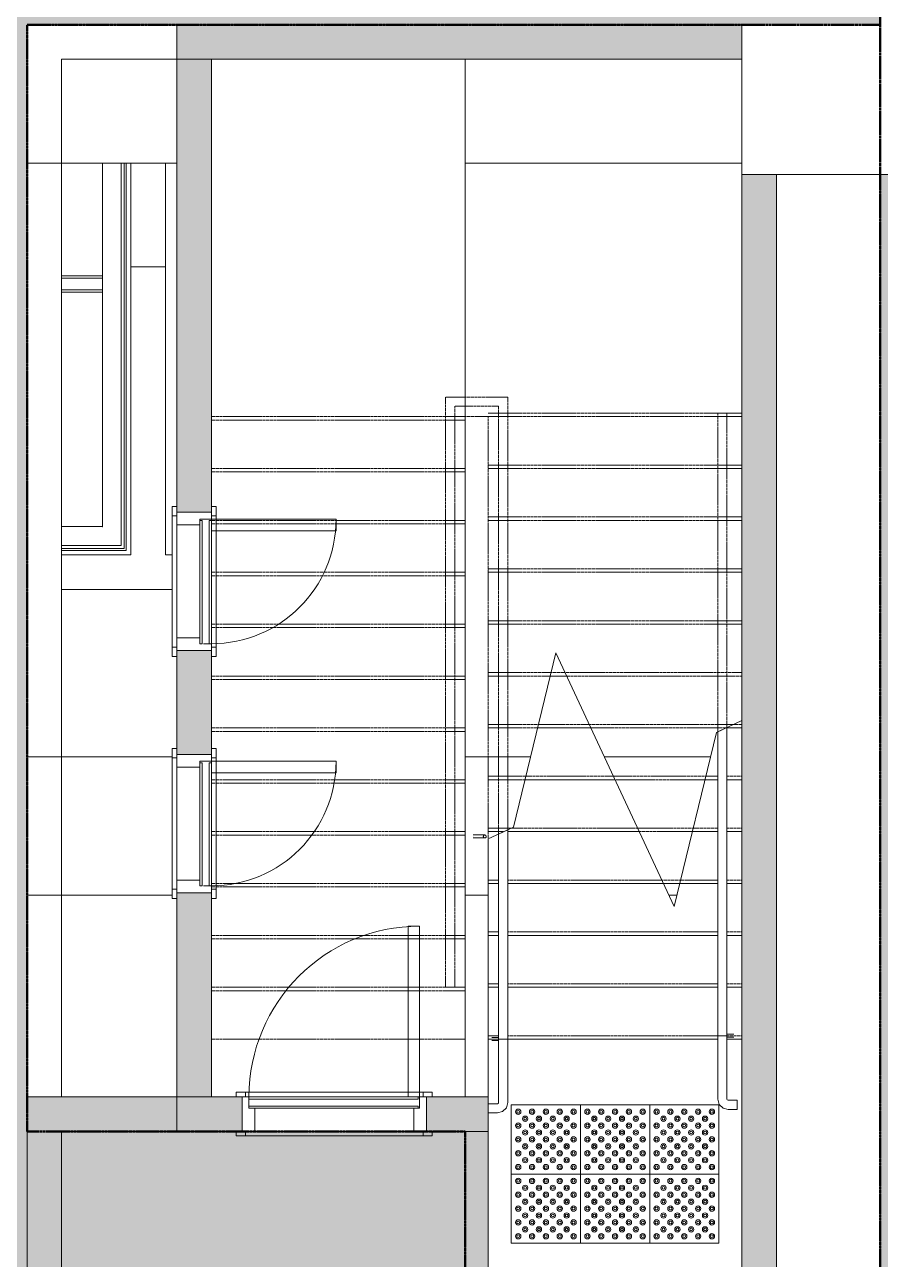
# Model space of a CAD drawing. Header units: millimetres. Extents: x 15878 to 679837, y -72324 to 391440.
# Drawn here: x 48929 to 52639, y 34853 to 40207 of the extents above; entities that cross this region are included whole.
import ezdxf

# ---------------------------------------------------------------- set-up
doc = ezdxf.new("R2010")
doc.units = ezdxf.units.MM
doc.linetypes.add('Demolished', pattern=[4.8, 3.2, -1.6])
doc.linetypes.add('Overhead', pattern=[3.96875, 2.38125, -1.5875])
for name, color, linetype, lineweight in [('A-CLNG', 13, 'Continuous', 5), ('A-DETL', 90, 'Continuous', 5), ('A-DETL-GENF', 92, 'Continuous', 5), ('A-DOOR', 31, 'Continuous', 5), ('A-DOOR-FRAM', 31, 'Continuous', 5), ('A-FLOR', 192, 'Continuous', 5), ('A-FLOR-HRAL', 11, 'Continuous', 5), ('A-FLOR-HRAL-MBND', 5, 'Overhead', 5), ('A-GENM', 13, 'Continuous', 5), ('A-WALL', 113, 'Continuous', 5), ('A-WALL-PATT', 111, 'Continuous', 18), ('S-BEAM', 12, 'Continuous', 5), ('S-COLS', 52, 'Continuous', 5), ('S-STRS', 31, 'Continuous', 5), ('S-STRS-MBND', 31, 'Overhead', 5)]:
    doc.layers.add(name, color=color, linetype=linetype, lineweight=lineweight)

# ---------------------------------------------------------------- blocks, each defined once
blk = doc.blocks.new('Railing - Handrail On Railing_Start Post-13653217-1_F')
at = {"layer": 'A-FLOR-HRAL'}
for p, q in [((-25, 320), (-65, 320)), ((-65, 320), (-65, 314.1)), ((-65, 280), (-65, 320)), ((-65, 285.9), (-65, 280)), ((-65, 280), (-25, 280)), ((-20, 275), (-20, 0)), ((20, 0), (20, 275)), ((-19.3, 6.5), (-50, 6.5)), ((-50, 0), (-50, 0)), ((-50, 0), (-50, 0)), ((-50, -6.5), (-20, -6.5)), ((5.2, 0), (-5.2, 0))]:
    blk.add_line(p, q, dxfattribs=at)
at = {"layer": 'A-FLOR-HRAL', "flags": 128}
for points in [[(20, 275), (13.8, 297.8), (-3.2, 314.4), (-25, 320)], [(-25, 280), (-20.8, 277.7), (-20, 275)]]:
    blk.add_lwpolyline(points, dxfattribs=at)
blk = doc.blocks.new('Railing - Railing-6055315-1_F')
at = {"layer": 'A-FLOR-HRAL'}
for p, q in [((51974.3, 37158.6), (51934.3, 37140)), ((51934.3, 35822.5), (51934.3, 37140)), ((51974.3, 35822.5), (51974.3, 37158.6)), ((51974.3, 35822.5), (51934.3, 35822.5))]:
    blk.add_line(p, q, dxfattribs=at)
at = {"layer": 'A-FLOR-HRAL-MBND'}
for p, q in [((51934.3, 38522.5), (51974.3, 38522.5)), ((51934.3, 37140), (51934.3, 38522.5)), ((51974.3, 37158.6), (51974.3, 38522.5))]:
    blk.add_line(p, q, dxfattribs=at)
at = {"rotation": 180}
blk.add_blockref('Railing - Handrail On Railing_Start Post-13653217-1_F', (51954.3, 35822.5), dxfattribs=at)
blk = doc.blocks.new('DLN_Tactile - Positional Tiles-3867764-1_F')
at = {"layer": 'A-GENM'}
for p, q in [((150, 150), (-150, 150)), ((-150, 150), (-150, -150)), ((150, -150), (150, 150)), ((-150, -150), (150, -150))]:
    blk.add_line(p, q, dxfattribs=at)
for centre, radius in [((-120, 120), 11.5), ((-120, 120), 6), ((-60, 120), 11.5), ((-60, 120), 6), ((0, 120), 11.5), ((0, 120), 6), ((60, 120), 11.5), ((60, 120), 6), ((120, 120), 11.5), ((120, 120), 6), ((-120, 60), 11.5), ((-120, 60), 6), ((-90, 90), 11.5), ((-90, 90), 6), ((-60, 60), 11.5), ((-60, 60), 6), ((-30, 90), 11.5), ((-30, 90), 6), ((0, 60), 11.5), ((0, 60), 6), ((30, 90), 11.5), ((30, 90), 6), ((60, 60), 11.5), ((60, 60), 6), ((90, 90), 11.5), ((90, 90), 6), ((120, 60), 11.5), ((120, 60), 6), ((-120, 0), 11.5), ((-120, 0), 6), ((-90, 30), 11.5), ((-90, 30), 6), ((-60, 0), 11.5), ((-60, 0), 6), ((-30, 30), 11.5), ((-30, 30), 6), ((0, 0), 11.5), ((0, 0), 6), ((30, 30), 11.5), ((30, 30), 6), ((60, 0), 11.5), ((60, 0), 6), ((90, 30), 11.5), ((90, 30), 6), ((120, 0), 11.5), ((120, 0), 6), ((-120, -60), 11.5), ((-90, -30), 11.5), ((-90, -30), 6), ((-60, -60), 11.5), ((-30, -30), 11.5), ((-30, -30), 6), ((0, -60), 11.5), ((30, -30), 11.5), ((30, -30), 6), ((60, -60), 11.5), ((90, -30), 11.5), ((90, -30), 6), ((120, -60), 11.5), ((-120, -60), 6), ((-90, -90), 11.5), ((-90, -90), 6), ((-60, -60), 6), ((-30, -90), 11.5), ((-30, -90), 6), ((0, -60), 6), ((30, -90), 11.5), ((30, -90), 6), ((60, -60), 6), ((90, -90), 11.5), ((90, -90), 6), ((120, -60), 6), ((-120, -120), 11.5), ((-120, -120), 6), ((-60, -120), 11.5), ((-60, -120), 6), ((0, -120), 11.5), ((0, -120), 6), ((60, -120), 11.5), ((60, -120), 6), ((120, -120), 11.5), ((120, -120), 6)]:
    blk.add_circle(centre, radius, dxfattribs=at)
blk = doc.blocks.new('Railing - Handrail On Railing_Start Post-V148-1_F')
at = {"layer": 'A-FLOR-HRAL'}
for p, q in [((-25, 320), (-65, 320)), ((-65, 320), (-65, 314.1)), ((-65, 280), (-65, 320)), ((-65, 285.9), (-65, 280)), ((-65, 280), (-25, 280)), ((-20, 275), (-20, 0)), ((20, 0), (20, 275)), ((-19.3, 6.5), (-50, 6.5)), ((-50, 0), (-50, 0)), ((-50, 0), (-50, 0)), ((-50, -6.5), (-20, -6.5)), ((5.2, 0), (-5.2, 0))]:
    blk.add_line(p, q, dxfattribs=at)
at = {"layer": 'A-FLOR-HRAL', "flags": 128}
for points in [[(20, 275), (13.8, 297.8), (-3.2, 314.4), (-25, 320)], [(-25, 280), (-20.8, 277.7), (-20, 275)]]:
    blk.add_lwpolyline(points, dxfattribs=at)
blk = doc.blocks.new('Railing - Handrail On Railing-13703710-1_F')
at = {"layer": 'A-FLOR-HRAL'}
for p, q in [((-15, 6.5), (-50, 6.5)), ((-50, 0), (-50, 0)), ((-50, 0), (-50, 0)), ((-50, -6.5), (-15, -6.5))]:
    blk.add_line(p, q, dxfattribs=at)
at = {"layer": 'A-FLOR-HRAL', "flags": 128}
for points in [[(-15, 6.5), (-3, 6.5), (0, 6.5)], [(0, -6.5), (-5.9, -6.5), (-15, -6.5)]]:
    blk.add_lwpolyline(points, dxfattribs=at)
at = {"layer": 'A-FLOR-HRAL'}
for start, end in [(360, 180), (180, 360)]:
    blk.add_arc((0, 0), 6.5, start, end, dxfattribs=at)
blk = doc.blocks.new('Railing - Railing-7308593-1_F')
at = {"layer": 'A-FLOR-HRAL'}
for p, q in [((51024.3, 36715.7), (50984.3, 36697)), ((50984.3, 35807.5), (50984.3, 36697)), ((51024.3, 35807.5), (51024.3, 36715.7)), ((51024.3, 35807.5), (50984.3, 35807.5))]:
    blk.add_line(p, q, dxfattribs=at)
at = {"layer": 'A-FLOR-HRAL-MBND'}
for p, q in [((50754.3, 38592.5), (50754.3, 36032.5)), ((51024.3, 38592.5), (50754.3, 38592.5)), ((51024.3, 38507.5), (51024.3, 38592.5)), ((50794.3, 38552.5), (50794.3, 36032.5)), ((50984.3, 38552.5), (50794.3, 38552.5)), ((50984.3, 38507.5), (50984.3, 38552.5)), ((50984.3, 36697), (50984.3, 38507.5)), ((51024.3, 36715.7), (51024.3, 38507.5)), ((50794.3, 36032.5), (50754.3, 36032.5))]:
    blk.add_line(p, q, dxfattribs=at)
at = {"extrusion": (0, 0, -1), "zscale": -1, "rotation": 180}
for name, p in [('Railing - Handrail On Railing-13703710-1_F', (-50924.3, 36686.7)), ('Railing - Handrail On Railing_Start Post-V148-1_F', (-51004.3, 35807.5))]:
    blk.add_blockref(name, p, dxfattribs=at)
blk = doc.blocks.new('DLN-Access Panel__AP07_ - _AP07_ 800 x 2000 _WH_-16806356-1_F')
at = {"layer": 'A-DOOR', "color": 41}
for p, q in [((-385, 95), (-425, 95)), ((-425, 95), (-425, 75)), ((-425, 75), (-385, 75)), ((-385, 75), (-385, 95)), ((385, 95), (-385, 95)), ((385, 95), (385, 75)), ((425, 95), (385, 95)), ((385, 75), (425, 75)), ((425, 75), (425, 95))]:
    blk.add_line(p, q, dxfattribs=at)
at = {"layer": 'A-DOOR', "color": 253}
for p, q in [((370, -25), (-364, -25)), ((-364, -25), (-364, -35)), ((-364, -35), (370, -35)), ((370, -35), (370, -25)), ((-385, -75), (-425, -75)), ((-425, -75), (-425, -95)), ((-425, -95), (-385, -95)), ((-385, -95), (-385, -75)), ((-385, -95), (385, -95)), ((-364, -75), (-370, -75)), ((-370, -75), (-370, -815)), ((370, -65), (-364, -65)), ((-364, -65), (-364, -75)), ((-364, -75), (370, -75)), ((-320, -815), (-320, -75)), ((370, -75), (370, -65)), ((385, -75), (385, -95)), ((425, -75), (385, -75)), ((385, -95), (425, -95)), ((425, -95), (425, -75)), ((-370, -815), (-320, -815))]:
    blk.add_line(p, q, dxfattribs=at)
blk.add_arc((-370, -75), 740, 270, 359.9923, dxfattribs=at)
at = {"layer": 'A-DOOR-FRAM', "color": 41}
for p, q in [((-345, 75), (-400, 75)), ((345, 75), (-345, 75)), ((400, 75), (345, 75))]:
    blk.add_line(p, q, dxfattribs=at)
at = {"layer": 'A-DOOR-FRAM', "color": 253}
for p, q in [((-400, 75), (-400, -75)), ((-345, -25), (-345, 75)), ((345, 75), (345, -25)), ((400, -75), (400, 75)), ((-370, -75), (-370, -25)), ((-370, -25), (-364, -25)), ((370, -35), (370, -65)), ((-400, -75), (-370, -75)), ((-364, -75), (-370, -75)), ((370, -75), (400, -75))]:
    blk.add_line(p, q, dxfattribs=at)
blk = doc.blocks.new('Ceilings 4 - Ceilings 4-14145485-1_F')
at = {"layer": 'A-CLNG'}
for p, q in [((49266.3, 39607.5), (49266.3, 39116)), ((49348.3, 39607.5), (49348.3, 37948.5)), ((49361.3, 37935.5), (49361.3, 39607.5)), ((49369.3, 39607.5), (49369.3, 37927.5)), ((49266.3, 39117.5), (49089.3, 39117.5)), ((49089.3, 39107.5), (49266.3, 39107.5)), ((49266.3, 39117.5), (49266.3, 39116)), ((49266.3, 39116), (49266.3, 39107.5)), ((49266.3, 39107.5), (49266.3, 39057.5)), ((49089.3, 39057.5), (49266.3, 39057.5)), ((49089.3, 39047.5), (49266.3, 39047.5)), ((49266.3, 39057.5), (49266.3, 39049)), ((49266.3, 39049), (49266.3, 39047.5)), ((49266.3, 39049), (49266.3, 38030.5)), ((49266.3, 38030.5), (49089.3, 38030.5)), ((49348.3, 37948.5), (49089.3, 37948.5)), ((49089.3, 37935.5), (49361.3, 37935.5)), ((49369.3, 37927.5), (49089.3, 37927.5))]:
    blk.add_line(p, q, dxfattribs=at)
blk.add_open_spline([(49266.3, 38030.5), (49266.3, 38030.5), (49266.3, 38030.5), (49266.4, 38030.4), (49266.5, 38030.3), (49266.6, 38030.2), (49266.7, 38030), (49266.9, 38029.9), (49267, 38029.7), (49267.2, 38029.6), (49267.5, 38029.3), (49267.7, 38029.1), (49267.8, 38029)], degree=3, knots=[0, 0, 0, 0, 0.166667, 0.25, 0.333333, 0.416667, 0.5, 0.583333, 0.666667, 0.75, 0.833333, 1, 1, 1, 1], dxfattribs=at)
blk = doc.blocks.new('Structural Framing 2 - Structural Framing 2-14365667-1_F')
at = {"layer": 'S-BEAM', "color": 253}
for p, q in [((52039.3, 37189), (52039.3, 39557.5)), ((52639.3, 39557.5), (52639.3, 33907.5)), ((52039.3, 37032.5), (52039.3, 37189)), ((52039.3, 36432.5), (52039.3, 37032.5)), ((52039.3, 35822.5), (52039.3, 36432.5))]:
    blk.add_line(p, q, dxfattribs=at)
blk = doc.blocks.new('DLN-Access Panel__AP07_ - _AP17_ 600 x 1750 _WH_-16806283-1_F')
at = {"layer": 'A-DOOR', "color": 253}
for p, q in [((-270, 615), (-220, 615)), ((-270, 75), (-270, 615)), ((-220, 615), (-220, 75)), ((-325, 95), (-285, 95)), ((-325, 75), (-325, 95)), ((-285, 75), (-325, 75)), ((-285, 95), (-285, 75)), ((-285, 95), (285, 95)), ((-264, 75), (-270, 75)), ((-264, 65), (-264, 75)), ((-264, 75), (270, 75)), ((270, 65), (-264, 65)), ((270, 75), (270, 65)), ((285, 95), (325, 95)), ((285, 75), (285, 95)), ((325, 75), (285, 75)), ((325, 95), (325, 75)), ((-264, 35), (270, 35)), ((-264, 25), (-264, 35)), ((270, 25), (-264, 25)), ((270, 35), (270, 25)), ((-325, -75), (-285, -75)), ((-325, -95), (-325, -75)), ((-285, -95), (-325, -95)), ((-285, -75), (-285, -95)), ((285, -95), (-285, -95)), ((285, -75), (325, -75)), ((285, -95), (285, -75)), ((325, -95), (285, -95)), ((325, -75), (325, -95))]:
    blk.add_line(p, q, dxfattribs=at)
blk.add_arc((-270, 75), 540, 0.0124, 90, dxfattribs=at)
at = {"layer": 'A-DOOR-FRAM', "color": 253}
for p, q in [((-300, 75), (-270, 75)), ((-300, -75), (-300, 75)), ((-270, 75), (-270, 25)), ((-264, 75), (-270, 75)), ((270, 75), (300, 75)), ((270, 40.3), (270, 65)), ((300, 75), (300, -75)), ((-270, 25), (-264, 25)), ((-245, 25), (-245, -75)), ((245, -75), (245, 25)), ((-245, -75), (-300, -75)), ((245, -75), (-245, -75)), ((300, -75), (245, -75))]:
    blk.add_line(p, q, dxfattribs=at)

msp = doc.modelspace()

# ---------------------------------------------------------------- hatches: boundary and pattern name
at = {"layer": 'A-DETL-GENF', "transparency": 33554585}
msp.add_hatch(color=51, dxfattribs=at).paths.add_polyline_path([(37739.3, 7707.5), (39939.3, 7707.5), (39939.3, 9957.5), (41139.3, 9957.5), (41139.3, 11657.5), (39939.3, 11657.5), (39939.3, 31607.5), (42039.3, 31607.5), (42039.3, 30407.5), (43739.3, 30407.5), (43739.3, 31607.5), (52639.3, 31607.5), (52639.3, 33757.5), (52039.3, 33757.5), (52039.3, 34557.5), (50839.3, 34557.5), (50839.3, 35407.5), (48939.3, 35407.5), (48939.3, 40207.5), (52639.3, 40207.5), (52639.3, 45557.5), (37789.3, 45557.5), (37789.3, 33507.5), (37339.3, 33507.5), (37339.3, 8307.5), (37739.3, 8307.5)], flags=0)
at = {"layer": 'A-WALL-PATT', "lineweight": 5, "transparency": 33554432}
for points in [[(52039.3, 40057.5), (52039.3, 40207.5), (49589.3, 40207.5), (49589.3, 40057.5), (51818.8, 40057.5)], [(49739.3, 38488.1), (49739.3, 40057.5), (49589.3, 40057.5), (49589.3, 38488.1), (49704.6, 38488.1)], [(52189.3, 33907.5), (52189.3, 39557.5), (52039.3, 39557.5), (52039.3, 33907.5)], [(48939.3, 33907.5), (49089.3, 33907.5), (49089.3, 35557.5), (48939.3, 35557.5), (48939.3, 33999.1)], [(50939.3, 34557.5), (50939.3, 35407.5), (50839.3, 35407.5), (50839.3, 34557.5)]]:
    msp.add_hatch(color=253, dxfattribs=at).paths.add_polyline_path(points, flags=0)
h = msp.add_hatch(color=253, dxfattribs=at)
h.paths.add_polyline_path([(52639.3, 31617.5), (52789.3, 31617.5), (52789.3, 31757.5), (52639.3, 31757.5), (52639.3, 31742.5)], flags=0)
h.paths.add_polyline_path([(52639.3, 33607.5), (52789.3, 33607.5), (52789.3, 39557.5), (52639.3, 39557.5), (52639.3, 33622.5)], flags=0)
h = msp.add_hatch(color=253, dxfattribs=at)
h.paths.add_polyline_path([(49589.3, 35557.5), (49739.3, 35557.5), (49739.3, 36442.5), (49589.3, 36442.5), (49589.3, 36417.5)], flags=0)
h.paths.add_polyline_path([(49704.6, 37042.5), (49739.3, 37042.5), (49739.3, 37492.5), (49589.3, 37492.5), (49589.3, 37042.5), (49689.3, 37042.5)], flags=0)
h.paths.add_polyline_path([(49589.3, 38092.5), (49739.3, 38092.5), (49739.3, 38488.1), (49589.3, 38488.1), (49589.3, 38117.5)], flags=0)
h = msp.add_hatch(color=253, dxfattribs=at)
h.paths.add_polyline_path([(49089.3, 35407.5), (49871.8, 35407.5), (49871.8, 35557.5), (49089.3, 35557.5), (49089.3, 35487.6)], flags=0)
h.paths.add_polyline_path([(50839.3, 35407.5), (50939.3, 35407.5), (50939.3, 35557.5), (50671.8, 35557.5), (50671.8, 35407.5), (50696.8, 35407.5)], flags=0)

# ---------------------------------------------------------------- linework, layer by layer
at = {"layer": 'A-DETL', "linetype": 'Demolished', "lineweight": 50}
for p, q in [((52639.3, 40207.5), (52639.3, 45557.5)), ((48939.3, 35407.5), (48939.3, 40207.5)), ((48939.3, 40207.5), (52639.3, 40207.5)), ((52639.3, 40207.5), (52639.3, 33757.5)), ((50839.3, 35407.5), (48939.3, 35407.5)), ((50839.3, 34557.5), (50839.3, 35407.5))]:
    msp.add_line(p, q, dxfattribs=at)
at = {"layer": 'A-FLOR'}
for p, q in [((52639.3, 40207.5), (52639.3, 44957.5)), ((48939.3, 40207.5), (52039.3, 40207.5)), ((49589.3, 40057.5), (49589.3, 38117.5)), ((50839.3, 35557.5), (50839.3, 40057.5)), ((48939.3, 39607.5), (49589.3, 39607.5)), ((49089.3, 35557.5), (49089.3, 39607.5)), ((50839.3, 39607.5), (52039.3, 39607.5)), ((49589.3, 37467.5), (49589.3, 37067.5)), ((49569.3, 37032.5), (48939.3, 37032.5)), ((51123.5, 37032.5), (50839.3, 37032.5)), ((51903.7, 37032.5), (51442.7, 37032.5)), ((48939.3, 36432.5), (49569.3, 36432.5)), ((50839.3, 36432.5), (50939.3, 36432.5)), ((51722.4, 36432.5), (51757.9, 36432.5)), ((50939.3, 35807.5), (50939.3, 35521.6)), ((49846.8, 35557.5), (49089.3, 35557.5)), ((49589.3, 35557.5), (49589.3, 35407.5)), ((50696.8, 35557.5), (50839.3, 35557.5)), ((50939.3, 35487.6), (50939.3, 34707.5)), ((50839.3, 35407.5), (50696.8, 35407.5))]:
    msp.add_line(p, q, dxfattribs=at)
at = {"layer": 'A-WALL', "color": 41}
for p, q in [((48939.3, 40207.5), (48939.3, 33907.5)), ((49089.3, 35407.5), (49846.8, 35407.5)), ((49089.3, 33757.5), (49089.3, 35407.5)), ((50839.3, 35407.5), (50839.3, 34557.5))]:
    msp.add_line(p, q, dxfattribs=at)
at = {"layer": 'A-WALL', "color": 253}
for p, q in [((49589.3, 40057.5), (49589.3, 40207.5)), ((52039.3, 40057.5), (52039.3, 40207.5)), ((49089.3, 39607.5), (49089.3, 40057.5)), ((49089.3, 40057.5), (52039.3, 40057.5)), ((49739.3, 38117.5), (49739.3, 40057.5)), ((49389.3, 39607.5), (49389.3, 37907.5)), ((49539.3, 37907.5), (49539.3, 39607.5)), ((52039.3, 39557.5), (52039.3, 34707.5)), ((52189.3, 39557.5), (52039.3, 39557.5)), ((52189.3, 33907.5), (52189.3, 39557.5)), ((52639.3, 39557.5), (52639.3, 33907.5)), ((52789.3, 39557.5), (52639.3, 39557.5)), ((49539.3, 39157.5), (49389.3, 39157.5)), ((49589.3, 38117.5), (49589.3, 38117.5)), ((49739.3, 38092.5), (49589.3, 38092.5)), ((49089.3, 37907.5), (49389.3, 37907.5)), ((49539.3, 37907.5), (49569.3, 37907.5)), ((49569.3, 37757.5), (49089.3, 37757.5)), ((49739.3, 37492.5), (49589.3, 37492.5)), ((49739.3, 37067.5), (49739.3, 37467.5)), ((49589.3, 37042.5), (49739.3, 37042.5)), ((49739.3, 36442.5), (49589.3, 36442.5)), ((49589.3, 36417.5), (49589.3, 35557.5)), ((49739.3, 35557.5), (49739.3, 36417.5)), ((49089.3, 35557.5), (48939.3, 35557.5)), ((49871.8, 35407.5), (49871.8, 35557.5)), ((50671.8, 35557.5), (50671.8, 35407.5)), ((50939.3, 35557.5), (50839.3, 35557.5)), ((50939.3, 34557.5), (50939.3, 35557.5)), ((50939.3, 35407.5), (50839.3, 35407.5))]:
    msp.add_line(p, q, dxfattribs=at)
at = {"layer": 'S-COLS', "color": 9, "lineweight": 20}
for p, q in [((52039.3, 40207.5), (52039.3, 39557.5)), ((52039.3, 39557.5), (52689.3, 39557.5))]:
    msp.add_line(p, q, dxfattribs=at)
at = {"layer": 'S-STRS'}
for p, q in [((51208.5, 37382.5), (51279.5, 37382.5)), ((52039.3, 37157.5), (52039.3, 37189)), ((51153.8, 37157.5), (51384.4, 37157.5)), ((51974.3, 37157.5), (52039.3, 37157.5)), ((52039.3, 36932.5), (52039.3, 37157.5)), ((51099.2, 36932.5), (51489.3, 36932.5)), ((51879.4, 36932.5), (51934.3, 36932.5)), ((51974.3, 36932.5), (52039.3, 36932.5)), ((52039.3, 36707.5), (52039.3, 36932.5)), ((51024.3, 36707.5), (51594.2, 36707.5)), ((51824.7, 36707.5), (51934.3, 36707.5)), ((51974.3, 36707.5), (52039.3, 36707.5)), ((52039.3, 36482.5), (52039.3, 36707.5)), ((50939.3, 36482.5), (50939.3, 36676)), ((50939.3, 36257.5), (50939.3, 36482.5)), ((50939.3, 36482.5), (50984.3, 36482.5)), ((51024.3, 36482.5), (51699.1, 36482.5)), ((51770.1, 36482.5), (51934.3, 36482.5)), ((51974.3, 36482.5), (52039.3, 36482.5)), ((52039.3, 36257.5), (52039.3, 36482.5)), ((50939.3, 36032.5), (50939.3, 36257.5)), ((50939.3, 36257.5), (50984.3, 36257.5)), ((51024.3, 36257.5), (51934.3, 36257.5)), ((51974.3, 36257.5), (52039.3, 36257.5)), ((52039.3, 36032.5), (52039.3, 36257.5)), ((50939.3, 35807.5), (50939.3, 36032.5)), ((50939.3, 36032.5), (50984.3, 36032.5)), ((51024.3, 36032.5), (51934.3, 36032.5)), ((51974.3, 36032.5), (52039.3, 36032.5)), ((52039.3, 35807.5), (52039.3, 36032.5)), ((50939.3, 35807.5), (50984.3, 35807.5)), ((51024.3, 35807.5), (51935, 35807.5)), ((51973.5, 35807.5), (52039.3, 35807.5))]:
    msp.add_line(p, q, dxfattribs=at)
at = {"layer": 'S-STRS', "linetype": 'Overhead'}
for p, q in [((51212.2, 37397.5), (51272.5, 37397.5)), ((51157.5, 37172.5), (51377.4, 37172.5)), ((52004, 37172.5), (52039.3, 37172.5)), ((51102.8, 36947.5), (51482.3, 36947.5)), ((51883.1, 36947.5), (51934.3, 36947.5)), ((51974.3, 36947.5), (52039.3, 36947.5)), ((51038.9, 36722.5), (51587.2, 36722.5)), ((51828.4, 36722.5), (51934.3, 36722.5)), ((51974.3, 36722.5), (52039.3, 36722.5)), ((50939.3, 36497.5), (50984.3, 36497.5)), ((51024.3, 36497.5), (51692.1, 36497.5)), ((51773.7, 36497.5), (51934.3, 36497.5)), ((51974.3, 36497.5), (52039.3, 36497.5)), ((50939.3, 36272.5), (50984.3, 36272.5)), ((51024.3, 36272.5), (51934.3, 36272.5)), ((51974.3, 36272.5), (52039.3, 36272.5)), ((50939.3, 36047.5), (50984.3, 36047.5)), ((51024.3, 36047.5), (51934.3, 36047.5)), ((51974.3, 36047.5), (52039.3, 36047.5)), ((50939.3, 35822.5), (50984.3, 35822.5)), ((51024.3, 35822.5), (51934.3, 35822.5)), ((51974.3, 35822.5), (52039.3, 35822.5))]:
    msp.add_line(p, q, dxfattribs=at)
at = {"layer": 'S-STRS-MBND'}
for p, q in [((49739.3, 40057.5), (49739.3, 38507.5)), ((52039.3, 40057.5), (49739.3, 40057.5)), ((52039.3, 38507.5), (52039.3, 40057.5)), ((50839.3, 38507.5), (49739.3, 38507.5)), ((49739.3, 38507.5), (49739.3, 35807.5)), ((50839.3, 38507.5), (50939.3, 38507.5)), ((50839.3, 38507.5), (50839.3, 35807.5)), ((50939.3, 38522.5), (52039.3, 38522.5)), ((50939.3, 38507.5), (52039.3, 38507.5)), ((50939.3, 36676), (50939.3, 38507.5)), ((52039.3, 37189), (52039.3, 38507.5)), ((50839.3, 38492.5), (49739.3, 38492.5)), ((50939.3, 38297.5), (52039.3, 38297.5)), ((50839.3, 38282.5), (49739.3, 38282.5)), ((50839.3, 38267.5), (49739.3, 38267.5)), ((50939.3, 38282.5), (52039.3, 38282.5)), ((50839.3, 38057.5), (49739.3, 38057.5)), ((50839.3, 38042.5), (49739.3, 38042.5)), ((50939.3, 38072.5), (52039.3, 38072.5)), ((50939.3, 38057.5), (52039.3, 38057.5)), ((50839.3, 37832.5), (49739.3, 37832.5)), ((50839.3, 37817.5), (49739.3, 37817.5)), ((50939.3, 37847.5), (52039.3, 37847.5)), ((50939.3, 37832.5), (52039.3, 37832.5)), ((50839.3, 37607.5), (49739.3, 37607.5)), ((50839.3, 37592.5), (49739.3, 37592.5)), ((50939.3, 37622.5), (52039.3, 37622.5)), ((50939.3, 37607.5), (52039.3, 37607.5)), ((50839.3, 37382.5), (49739.3, 37382.5)), ((50939.3, 37397.5), (51212.2, 37397.5)), ((50939.3, 37382.5), (51208.5, 37382.5)), ((51272.5, 37397.5), (52039.3, 37397.5)), ((51279.5, 37382.5), (52039.3, 37382.5)), ((50839.3, 37367.5), (49739.3, 37367.5)), ((50939.3, 37172.5), (51157.5, 37172.5)), ((51377.4, 37172.5), (52004, 37172.5)), ((50839.3, 37157.5), (49739.3, 37157.5)), ((50839.3, 37142.5), (49739.3, 37142.5)), ((50939.3, 37157.5), (51153.8, 37157.5)), ((51384.4, 37157.5), (51971.8, 37157.5)), ((50839.3, 36932.5), (49739.3, 36932.5)), ((50839.3, 36917.5), (49739.3, 36917.5)), ((50939.3, 36947.5), (51102.8, 36947.5)), ((50939.3, 36932.5), (51099.2, 36932.5)), ((51482.3, 36947.5), (51883.1, 36947.5)), ((51489.3, 36932.5), (51879.4, 36932.5)), ((50839.3, 36707.5), (49739.3, 36707.5)), ((50839.3, 36692.5), (49739.3, 36692.5)), ((50939.3, 36722.5), (51038.9, 36722.5)), ((50939.3, 36707.5), (51006.8, 36707.5)), ((51587.2, 36722.5), (51828.4, 36722.5)), ((51594.2, 36707.5), (51824.7, 36707.5)), ((50839.3, 36482.5), (49739.3, 36482.5)), ((50839.3, 36467.5), (49739.3, 36467.5)), ((51692.1, 36497.5), (51773.7, 36497.5)), ((51699.1, 36482.5), (51770.1, 36482.5)), ((50839.3, 36257.5), (49739.3, 36257.5)), ((50839.3, 36242.5), (49739.3, 36242.5)), ((50839.3, 36032.5), (49739.3, 36032.5)), ((50839.3, 36017.5), (49739.3, 36017.5)), ((50839.3, 35807.5), (49739.3, 35807.5))]:
    msp.add_line(p, q, dxfattribs=at)
at = {"layer": 'S-STRS-MBND', "linetype": 'Continuous'}
for p, q in [((51232.8, 37482.5), (51049.3, 36727.3)), ((51745.8, 36382.5), (51232.8, 37482.5)), ((52039.3, 37189), (51929.3, 37137.7)), ((51929.3, 37137.7), (51745.8, 36382.5)), ((51049.3, 36727.3), (50939.3, 36676))]:
    msp.add_line(p, q, dxfattribs=at)

# ---------------------------------------------------------------- block references
at = {"layer": 'A-CLNG'}
msp.add_blockref('Ceilings 4 - Ceilings 4-14145485-1_F', (0, 0), dxfattribs=at)
at = {"layer": 'A-DOOR', "color": 253}
for name, p, rotation in [('DLN-Access Panel__AP07_ - _AP17_ 600 x 1750 _WH_-16806283-1_F', (49664.3, 37792.5), 270), ('DLN-Access Panel__AP07_ - _AP17_ 600 x 1750 _WH_-16806283-1_F', (49664.3, 36742.5), 270), ('DLN-Access Panel__AP07_ - _AP07_ 800 x 2000 _WH_-16806356-1_F', (50271.8, 35482.5), 180)]:
    msp.add_blockref(name, p, dxfattribs=dict(at, rotation=rotation))
at = {"layer": 'A-FLOR-HRAL'}
for name in ['Railing - Railing-7308593-1_F', 'Railing - Railing-6055315-1_F']:
    msp.add_blockref(name, (0, 0), dxfattribs=at)
at = {"layer": 'A-GENM'}
for p in [(51189.3, 35372.5), (51489.3, 35372.5), (51789.3, 35372.5), (51189.3, 35072.5), (51489.3, 35072.5), (51789.3, 35072.5)]:
    msp.add_blockref('DLN_Tactile - Positional Tiles-3867764-1_F', p, dxfattribs=at)
at = {"layer": 'S-BEAM', "color": 41}
msp.add_blockref('Structural Framing 2 - Structural Framing 2-14365667-1_F', (0, 0), dxfattribs=at)

doc.saveas('drawing.dxf')
